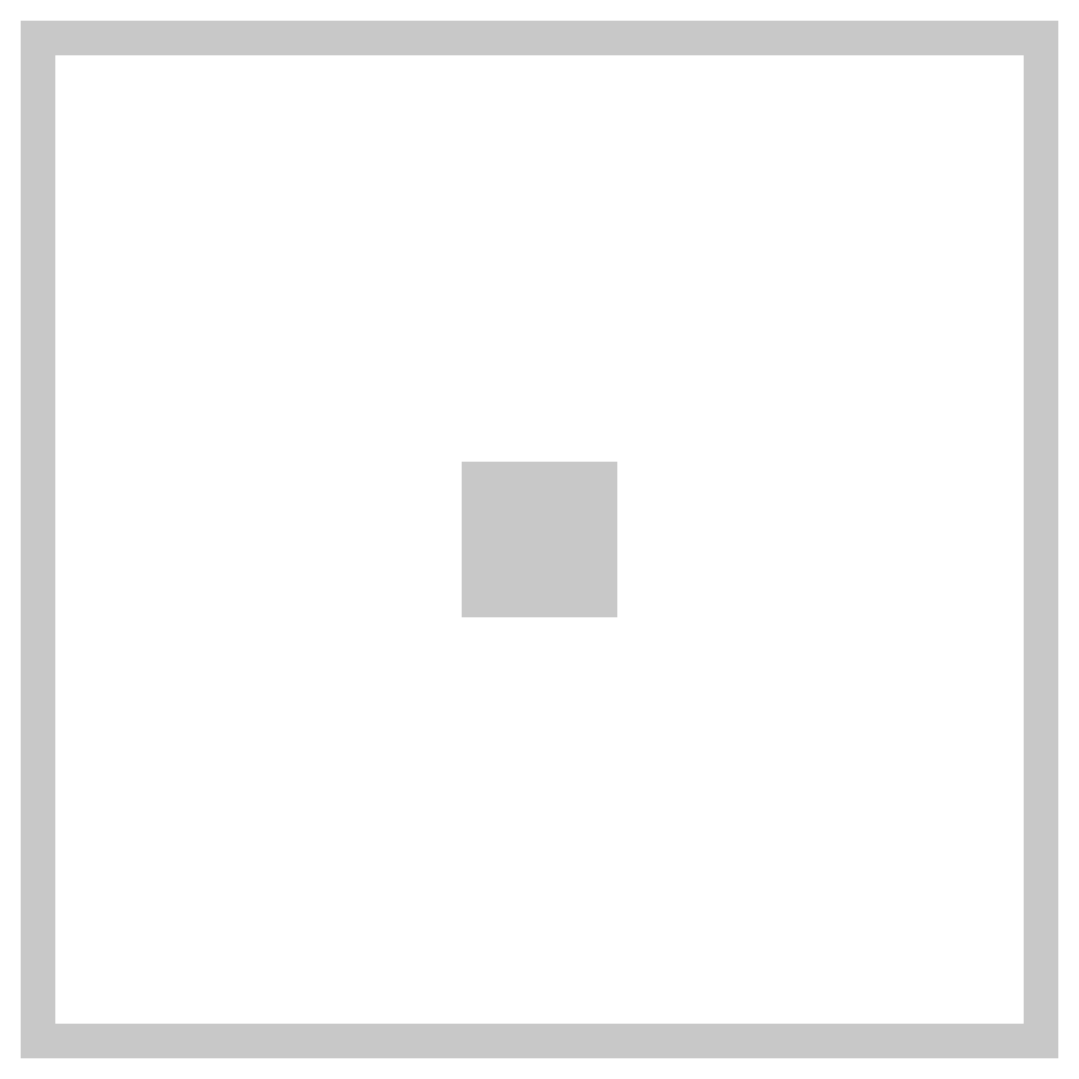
# Model space of a CAD drawing. Header units: millimetres. Extents: x 0 to 6000, y 0 to 6000.
import ezdxf

# ---------------------------------------------------------------- set-up
doc = ezdxf.new("R2010")
doc.units = ezdxf.units.MM
doc.layers.add('A-FLOR-FILL', color=7, linetype='Continuous')

msp = doc.modelspace()

# ---------------------------------------------------------------- hatches: boundary and pattern name
at = {"layer": 'A-FLOR-FILL'}
h = msp.add_hatch(color=7, dxfattribs=at)
h.paths.add_polyline_path([(0, 0), (6000, 0), (6000, 6000), (0, 6000)])
h.paths.add_polyline_path([(200, 200), (5800, 200), (5800, 5800), (200, 5800)], flags=0)
h.paths.add_polyline_path([(2550, 2550), (3450, 2550), (3450, 3450), (2550, 3450)], flags=0)

doc.saveas('drawing.dxf')
